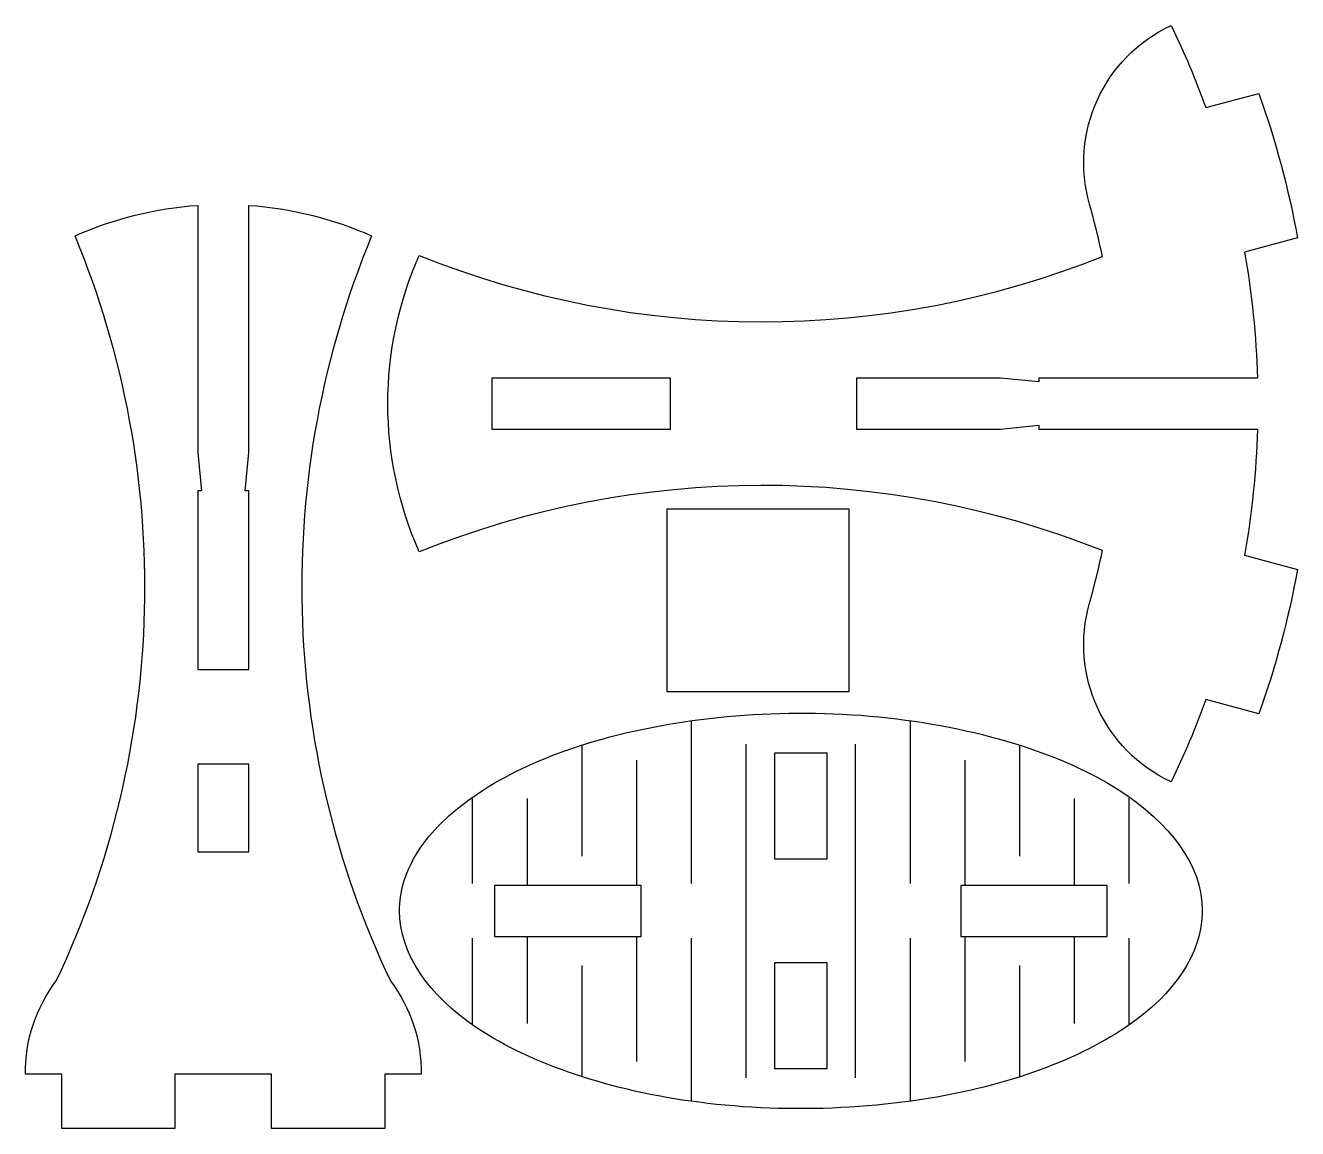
# Model space of a CAD drawing. Header units: millimetres. Extents: x 0.9 to 70.6, y 1 to 61.5.
import ezdxf

# ---------------------------------------------------------------- set-up
doc = ezdxf.new("R2010")
doc.units = ezdxf.units.MM
doc.layers.get('0').update_dxf_attribs({"linetype": 'CONTINUOUS'})

msp = doc.modelspace()

# ---------------------------------------------------------------- linework, layer by layer
for p, q in [((37.397, 14.398), (37.397, 23.33)), ((49.397, 14.398), (49.397, 23.332)), ((31.397, 15.898), (31.397, 21.995)), ((40.397, 12.898), (40.397, 22.036)), ((46.397, 12.898), (46.397, 22.036)), ((55.397, 15.898), (55.397, 21.99)), ((34.397, 14.298), (34.397, 21.157)), ((52.397, 14.298), (52.397, 21.157)), ((25.397, 14.398), (25.397, 19.141)), ((28.397, 14.298), (28.397, 19.06)), ((58.397, 14.298), (58.397, 19.06)), ((61.397, 14.398), (61.397, 19.143)), ((40.397, 3.753), (40.397, 12.898)), ((46.397, 3.753), (46.397, 12.898)), ((25.397, 6.647), (25.397, 11.398)), ((28.397, 6.731), (28.397, 11.498)), ((34.397, 4.639), (34.397, 11.498)), ((37.397, 2.458), (37.397, 11.398)), ((49.397, 2.462), (49.397, 11.398)), ((52.397, 4.639), (52.397, 11.498)), ((58.397, 6.731), (58.397, 11.498)), ((61.397, 6.651), (61.397, 11.398)), ((31.397, 3.805), (31.397, 9.898)), ((55.397, 3.801), (55.397, 9.898))]:
    msp.add_line(p, q)
for points in [[(65.595, 56.953), (68.503, 57.732, -0.040581), (70.625, 49.811), (67.717, 49.032, -0.036552), (68.429, 42.118), (56.449, 42.118), (56.449, 41.908), (54.344, 42.118), (46.449, 42.118), (46.449, 39.318), (54.344, 39.318), (56.449, 39.529), (56.449, 39.318), (68.429, 39.318, -0.036552), (67.717, 32.405), (70.625, 31.625, -0.040581), (68.503, 23.705), (65.595, 24.484, -0.025705), (63.693, 19.978, -0.36838), (59.22, 29.778, 0.018574), (59.926, 32.656, 0.192715), (22.466, 32.589, -0.211233), (22.466, 48.847, 0.192715), (59.926, 48.78, 0.018574), (59.22, 51.658, -0.36838), (63.693, 61.459, -0.025705)], [(20.885, 9.063, -0.167005), (22.577, 3.941), (20.577, 3.941), (20.577, 0.963), (14.377, 0.963), (14.377, 3.941), (9.077, 3.941), (9.077, 0.963), (2.877, 0.963), (2.877, 3.941), (0.878, 3.941, -0.167005), (2.569, 9.063, 0.211843), (3.597, 49.923, -0.086889), (10.327, 51.592), (10.327, 38.046), (10.538, 35.941), (10.327, 35.941), (10.327, 26.141), (13.127, 26.141), (13.127, 35.941), (12.917, 35.941), (13.127, 38.046), (13.127, 51.592, -0.086889), (19.857, 49.923, 0.211843)]]:
    msp.add_lwpolyline(points, format="xyb", close=True)
for points in [[(26.449, 42.118), (26.449, 39.318), (36.249, 39.318), (36.249, 42.118)], [(46.049, 34.929), (36.049, 34.929), (36.049, 24.929), (46.049, 24.929)], [(13.127, 16.141), (13.127, 20.941), (10.327, 20.941), (10.327, 16.141)], [(41.955, 21.548), (41.955, 15.748), (44.839, 15.748), (44.839, 21.548)], [(26.6, 14.298), (26.6, 11.498), (34.632, 11.498), (34.632, 14.298)], [(52.162, 14.298), (52.162, 11.498), (60.194, 11.498), (60.194, 14.298)], [(41.955, 10.048), (41.955, 4.248), (44.839, 4.248), (44.839, 10.048)]]:
    msp.add_lwpolyline(points, close=True)
msp.add_open_spline([(21.389, 12.898), (21.389, 10.593), (22.917, 8.309), (25.652, 6.472), (28.612, 4.485), (32.979, 3.026), (37.811, 2.402), (42.872, 1.749), (48.404, 2.022), (53.101, 3.157), (57.362, 4.187), (60.912, 5.914), (63.054, 8.01), (65.02, 9.936), (65.792, 12.176), (65.213, 14.329), (64.583, 16.673), (62.368, 18.883), (59.024, 20.543), (55.245, 22.42), (50.034, 23.575), (44.68, 23.729), (39.482, 23.878), (34.194, 23.084), (30.053, 21.53), (26.346, 20.139), (23.571, 18.153), (22.263, 15.932), (21.686, 14.95), (21.389, 13.924), (21.389, 12.898)], degree=3, knots=[-3.141593, -3.141593, -3.141593, -3.141593, -2.510542, -2.510542, -2.510542, -1.827993, -1.827993, -1.827993, -1.113118, -1.113118, -1.113118, -0.46449, -0.46449, -0.46449, 0.131115, 0.131115, 0.131115, 0.779452, 0.779452, 0.779452, 1.512343, 1.512343, 1.512343, 2.223698, 2.223698, 2.223698, 2.860385, 2.860385, 2.860385, 3.141593, 3.141593, 3.141593, 3.141593])

doc.saveas('drawing.dxf')
